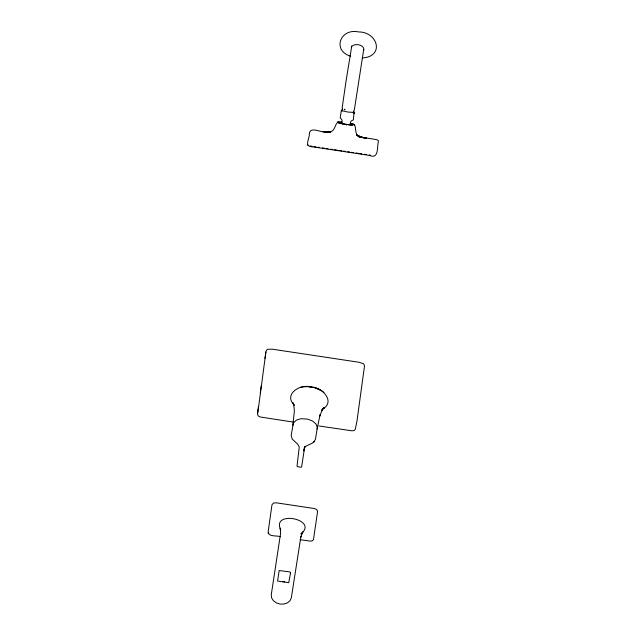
<?xml version="1.0" encoding="UTF-8"?>
<svg xmlns="http://www.w3.org/2000/svg" width="636" height="636" viewBox="0 0 636 636"><rect width="100%" height="100%" fill="white"/><g stroke="black" fill="none" stroke-linecap="round" stroke-linejoin="round"><path stroke-width="0.95" d="M318.835 425.945L352.05 430.834L354.204 430.453L355.254 429.387L356.923 421.39L364.388 366.869L364.428 365.398L363.506 363.752L359.157 362.289L272.144 349.156L267.541 349.331L266.261 350.579L265.888 352.002L257.572 414.648L258.288 415.976L260.259 416.985L293.442 422.113M338.916 122.74C340.761 123.583 347.709 124.783 351.318 124.887L351.74 124.123L352.757 124.704M345.078 124.473L345.11 124.06L343.194 124.044M304.779 446.369L301.623 466.856L301.106 467.237L297.41 466.681L297.028 466.164L299.254 447.044L297.664 444.143L292.25 439.142L291.169 435.414L293.379 422.956L296.392 420.126L300.939 418.719L307.697 419.132L312.57 421.056L316.005 424.013L317.332 427.694L315.48 439.078L314.494 441.209L312.332 443.165L305.9 446.194L304.612 447.855L303.793 450.964L304.453 447.14M363.887 49.926C364.46 44.377 353.29 42.612 351.318 47.295L351.533 45.959M265.005 358.426L265.888 352.002M257.54 412.891L258.415 406.531M260.267 392.976L261.269 385.718M351.613 47L346.095 80.693L342.168 107.858L342.589 108.645M363.665 49.807L354.371 109.702L353.64 110.918L353.775 112.826M342.319 124.306L342.232 123.487L340.499 123.4M346.644 124.624L346.572 125.069L346.692 124.298L348.52 124.847M340.602 123.781L340.316 122.875M317.054 429.038L320.091 414.736L319.677 416.175L322.746 408.845L321.721 410.443L324.503 407.302L322.651 408.98C335.919 401.865 321.824 386.585 311.068 387.117C300.844 383.373 283.298 394.082 293.991 404.655L292.663 402.493L294.078 405.625M349.355 124.958L351.326 125.03M351.199 124.974L352.718 124.879M353.37 124.887L351.318 124.887M313.62 442.147L314.494 441.209L313.445 442.338M340.141 123.09L341.047 122.39L342.391 122.438M338.686 123.265L340.196 122.422L340.801 122.923M340.753 123.098C343.241 121.452 341.906 119.218 340.188 117.906L341.349 110.211L342.43 110.108M353.203 112.969L354.045 112.421L347.709 112.031L341.755 110.664M322.15 409.266L324.161 408.137M339.29 122.851L340.3 122.867M342.613 108.748C341.667 109.487 342.518 110.616 341.961 111.014M300.86 387.26L300.526 387.364C307.466 385.814 314.939 386.966 321.116 390.472L315.281 387.88M362.281 57.963C384.828 56.691 377.983 31.728 358.346 31.911C340.188 27.96 331.873 50.713 350.706 56.214M284.618 581.813L282.448 581.622M330.648 132.089L326.419 132.113L329.925 131.97L329.082 132.209L332.191 131.064C336.078 128.305 335.204 119.83 341.707 122.048M324.225 131.851L330.736 132.065M309.414 386.736L311.115 386.895M327.445 132.177L330.418 132.574L327.572 132.185M330.315 132.487L327.429 132.081L330.243 132.495M369.254 154.977L370.319 155.128M326.491 131.93C321.578 133.488 308.484 124.521 309.303 135.722C307.021 144.181 305.725 146.55 313.882 147.019L369.214 155.367C379.326 159.66 376.727 147.051 378.492 141.049L377.784 140.087L375.661 139.467L359.284 136.875M313.969 146.63L315.846 146.916M317.722 147.194L319.598 147.48M322.42 147.902L324.296 148.188M326.165 148.466L328.041 148.752M330.855 149.174L332.723 149.46M334.544 149.73L337.199 150.136M338.964 150.398L341.612 150.796M343.376 151.066L345.149 151.328M347.797 151.734L349.562 151.996M351.438 152.282L353.306 152.561M356.12 152.99L357.996 153.268M359.873 153.554L361.749 153.84M364.563 154.262L366.439 154.548M280.174 536.712C277.177 535.218 267.692 537.301 268.217 531.434L271.97 504.817L273.456 503.044L276.374 502.822L312.753 508.291C314.987 508.371 318.191 509.635 317.451 512.425L313.469 539.678L312.348 540.791L310.606 541.149L300.065 539.718M359.189 136.843L362.091 137.312M361.812 137.36L366.511 138.131L358.998 136.883L364.945 137.996L357.774 136.048L362.615 137.575L356.375 134.911L360.978 137.201L357.504 135.349L359.157 136.382M312.038 146.312L310.281 145.922M350.81 123.416C357.583 123.273 354.157 131.127 357.114 134.824L358.163 135.754M349.999 123.583L351.279 123.933L351.947 124.871M354.149 112.008L353.322 119.894L351.223 120.967L350.619 122.072L350.531 123.44L351.271 124.68M320.846 390.281L323.915 392.46M280.738 529.828C270.936 509.841 319.145 519.159 300.923 534.009L302.982 531.609L300.621 537.436L300.947 536.307L291.328 597.792L290.135 600.551L287.48 602.848L283.807 604.057L280.055 604.089L276.485 602.952L273.361 600.718L271.548 597.745L271.27 594.771L280.611 533.238L280.198 528.174L280.627 529.613M307.792 145.254L307.721 144.96M293.752 404.464L294.373 410.856L292.862 425.389M290.549 572.774L288.744 582.687L277.598 581.05L279.18 570.524L289.841 571.915L290.549 572.774M344.879 109.257L344.489 109.734L344.879 109.257M354.483 112.278L354.292 113.407L354.49 112.286M338.026 122.088L337.454 122.255L338.535 121.993L338.026 122.088M325.68 131.93L322.834 131.541L325.6 131.922M354.204 124.529L353.775 124.29L354.705 124.855L354.204 124.529M268.495 533.683L268.209 532.841L268.495 533.683"/></g></svg>
